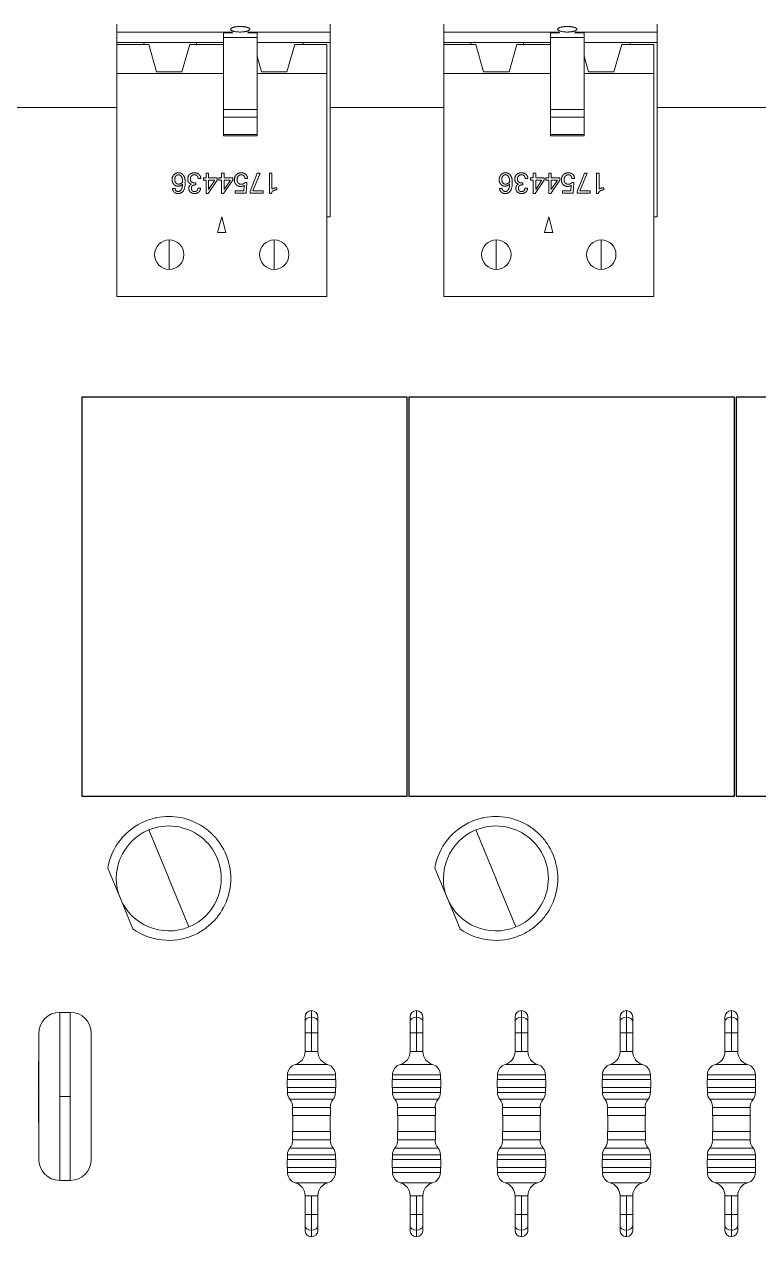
# Model space of a CAD drawing. Header units: millimetres. Extents: x -118 to 1430, y 370 to 641.
# Drawn here: x 911.3 to 946.3, y 499.8 to 557.5 of the extents above; entities that cross this region are included whole.
import ezdxf

# ---------------------------------------------------------------- set-up
doc = ezdxf.new("R2010")
doc.units = ezdxf.units.MM
doc.layers.add('TANGENT EDGES', color=7, linetype='Continuous', lineweight=0)
doc.layers.add('VISIBLE', color=7, linetype='Continuous', lineweight=0)

msp = doc.modelspace()

# ---------------------------------------------------------------- linework, layer by layer
for points in [[(914.049, 539.779), (914.049, 520.779), (929.549, 520.779), (929.549, 539.779)], [(929.627, 539.779), (929.627, 520.779), (945.127, 520.779), (945.127, 539.779)], [(945.205, 539.779), (945.205, 520.779), (960.705, 520.779), (960.705, 539.779)]]:
    msp.add_lwpolyline(points, close=True)
at = {"layer": 'TANGENT EDGES'}
for p, q in [((920.789, 557.138), (921.236, 557.138)), ((921.941, 557.138), (922.389, 557.138)), ((936.367, 557.138), (936.814, 557.138)), ((937.519, 557.138), (937.967, 557.138)), ((920.789, 553.115), (922.389, 553.115)), ((936.367, 553.115), (937.967, 553.115)), ((920.789, 552.294), (922.389, 552.294)), ((936.367, 552.294), (937.967, 552.294)), ((918.209, 547.27), (918.209, 545.87)), ((923.209, 545.87), (923.209, 547.27)), ((933.787, 547.27), (933.787, 545.87)), ((938.787, 545.87), (938.787, 547.27)), ((918.185, 516.876), (917.231, 519.176)), ((933.763, 516.876), (932.809, 519.176)), ((919.147, 514.557), (918.193, 516.858)), ((934.725, 514.557), (933.771, 516.858)), ((912.996, 506.487), (912.996, 510.491)), ((913.496, 510.491), (913.496, 506.487)), ((924.984, 510.575), (924.984, 510.262)), ((929.984, 510.575), (929.984, 510.262)), ((934.984, 510.575), (934.984, 510.262)), ((939.984, 510.575), (939.984, 510.262)), ((944.984, 510.575), (944.984, 510.262)), ((924.984, 509.508), (924.984, 510.262)), ((929.984, 509.508), (929.984, 510.262)), ((934.984, 509.508), (934.984, 510.262)), ((939.984, 509.508), (939.984, 510.262)), ((944.984, 509.508), (944.984, 510.262)), ((924.679, 509.508), (924.984, 509.508)), ((924.984, 508.619), (924.984, 509.508)), ((924.984, 509.508), (925.289, 509.508)), ((929.679, 509.508), (929.984, 509.508)), ((929.984, 508.619), (929.984, 509.508)), ((929.984, 509.508), (930.289, 509.508)), ((934.679, 509.508), (934.984, 509.508)), ((934.984, 508.619), (934.984, 509.508)), ((935.289, 509.508), (934.984, 509.508)), ((939.679, 509.508), (939.984, 509.508)), ((939.984, 508.619), (939.984, 509.508)), ((940.289, 509.508), (939.984, 509.508)), ((944.679, 509.508), (944.984, 509.508)), ((944.984, 508.619), (944.984, 509.508)), ((944.984, 509.508), (945.289, 509.508)), ((924.984, 508.619), (924.679, 508.619)), ((924.984, 508.619), (925.289, 508.619)), ((929.984, 508.619), (929.679, 508.619)), ((929.984, 508.619), (930.289, 508.619)), ((934.984, 508.619), (934.679, 508.619)), ((934.984, 508.619), (935.289, 508.619)), ((939.984, 508.619), (939.679, 508.619)), ((939.984, 508.619), (940.289, 508.619)), ((944.984, 508.619), (944.679, 508.619)), ((944.984, 508.619), (945.289, 508.619)), ((923.841, 507.517), (926.127, 507.517)), ((924.214, 508.007), (925.755, 508.007)), ((928.841, 507.517), (931.127, 507.517)), ((929.214, 508.007), (930.755, 508.007)), ((933.841, 507.517), (936.127, 507.517)), ((934.214, 508.007), (935.755, 508.007)), ((938.841, 507.517), (941.127, 507.517)), ((939.214, 508.007), (940.755, 508.007)), ((943.841, 507.517), (946.127, 507.517)), ((944.214, 508.007), (945.755, 508.007)), ((912.996, 506.487), (913.496, 506.487)), ((912.996, 506.487), (912.996, 502.491)), ((913.496, 502.491), (913.496, 506.487)), ((923.841, 506.671), (926.127, 506.671)), ((926.014, 506.351), (923.954, 506.351)), ((928.841, 506.671), (931.127, 506.671)), ((931.014, 506.351), (928.954, 506.351)), ((933.841, 506.671), (936.127, 506.671)), ((936.014, 506.351), (933.954, 506.351)), ((938.841, 506.671), (941.127, 506.671)), ((941.014, 506.351), (938.954, 506.351)), ((943.841, 506.671), (946.127, 506.671)), ((946.014, 506.351), (943.954, 506.351)), ((923.954, 504.029), (926.014, 504.029)), ((928.954, 504.029), (931.014, 504.029)), ((933.954, 504.029), (936.014, 504.029)), ((938.954, 504.029), (941.014, 504.029)), ((943.954, 504.029), (946.014, 504.029)), ((923.841, 503.71), (926.127, 503.71)), ((928.841, 503.71), (931.127, 503.71)), ((933.841, 503.71), (936.127, 503.71)), ((938.841, 503.71), (941.127, 503.71)), ((943.841, 503.71), (946.127, 503.71)), ((923.841, 502.863), (926.127, 502.863)), ((925.755, 502.373), (924.214, 502.373)), ((928.841, 502.863), (931.127, 502.863)), ((930.755, 502.373), (929.214, 502.373)), ((933.841, 502.863), (936.127, 502.863)), ((935.755, 502.373), (934.214, 502.373)), ((938.841, 502.863), (941.127, 502.863)), ((940.755, 502.373), (939.214, 502.373)), ((943.841, 502.863), (946.127, 502.863)), ((945.755, 502.373), (944.214, 502.373)), ((924.679, 501.761), (924.984, 501.761)), ((925.289, 501.761), (924.984, 501.761)), ((924.984, 500.872), (924.984, 501.761)), ((929.679, 501.761), (929.984, 501.761)), ((930.289, 501.761), (929.984, 501.761)), ((929.984, 500.872), (929.984, 501.761)), ((934.679, 501.761), (934.984, 501.761)), ((935.289, 501.761), (934.984, 501.761)), ((934.984, 500.872), (934.984, 501.761)), ((939.679, 501.761), (939.984, 501.761)), ((940.289, 501.761), (939.984, 501.761)), ((939.984, 500.872), (939.984, 501.761)), ((944.679, 501.761), (944.984, 501.761)), ((945.289, 501.761), (944.984, 501.761)), ((944.984, 500.872), (944.984, 501.761)), ((924.679, 500.872), (924.984, 500.872)), ((925.289, 500.872), (924.984, 500.872)), ((924.984, 500.118), (924.984, 500.872)), ((929.679, 500.872), (929.984, 500.872)), ((930.289, 500.872), (929.984, 500.872)), ((929.984, 500.118), (929.984, 500.872)), ((934.984, 500.872), (934.679, 500.872)), ((934.984, 500.872), (935.289, 500.872)), ((934.984, 500.118), (934.984, 500.872)), ((939.984, 500.872), (939.679, 500.872)), ((939.984, 500.872), (940.289, 500.872)), ((939.984, 500.118), (939.984, 500.872)), ((944.679, 500.872), (944.984, 500.872)), ((945.289, 500.872), (944.984, 500.872)), ((944.984, 500.118), (944.984, 500.872)), ((924.984, 499.805), (924.984, 500.118)), ((929.984, 499.805), (929.984, 500.118)), ((934.984, 499.805), (934.984, 500.118)), ((939.984, 499.805), (939.984, 500.118)), ((944.984, 499.805), (944.984, 500.118))]:
    msp.add_line(p, q, dxfattribs=at)
for centre, radius, start, end in [((918.209, 546.57), 0.7, 90, 270), ((918.209, 546.57), 0.7, 270, 90), ((923.209, 546.57), 0.7, 90, 270), ((923.209, 546.57), 0.7, 270, 90), ((933.787, 546.57), 0.7, 90, 270), ((933.787, 546.57), 0.7, 270, 90), ((938.787, 546.57), 0.7, 90, 270), ((938.787, 546.57), 0.7, 270, 90), ((918.189, 516.867), 0.01, 112.52267, 292.52267), ((918.189, 516.867), 0.01, 292.52267, 112.52267), ((933.767, 516.867), 0.01, 112.52267, 292.52267), ((933.767, 516.867), 0.01, 292.52267, 112.52267)]:
    msp.add_arc(centre, radius, start, end, dxfattribs=at)
for centre, major_axis, start_param, end_param in [((924.984, 510.047), (-0.305, 0), -1.570796, 0), ((924.984, 510.047), (0.305, 0), 0, 1.570796), ((929.984, 510.047), (-0.305, 0), -1.570796, 0), ((929.984, 510.047), (0.305, 0), 0, 1.570796), ((934.984, 510.047), (-0.305, 0), -1.570796, 0), ((934.984, 510.047), (0.305, 0), 0, 1.570796), ((939.984, 510.047), (-0.305, 0), -1.570796, 0), ((939.984, 510.047), (0.305, 0), 0, 1.570796), ((944.984, 510.047), (0.305, 0), 1.570796, 3.141593), ((944.984, 510.047), (0.305, 0), 0, 1.570796), ((924.984, 500.333), (-0.305, 0), 0, 1.570796), ((924.984, 500.333), (0.305, 0), 4.712389, 6.283185), ((929.984, 500.333), (-0.305, 0), 0, 1.570796), ((929.984, 500.333), (0.305, 0), 4.712389, 6.283185), ((934.984, 500.333), (-0.305, 0), 0, 1.570796), ((934.984, 500.333), (0.305, 0), 4.712389, 6.283185), ((939.984, 500.333), (-0.305, 0), 0, 1.570796), ((939.984, 500.333), (0.305, 0), 4.712389, 6.283185), ((944.984, 500.333), (0.305, 0), 3.141593, 4.712389), ((944.984, 500.333), (-0.305, 0), 1.570796, 3.141593)]:
    msp.add_ellipse(centre, major_axis=major_axis, ratio=0.707107, start_param=start_param, end_param=end_param, dxfattribs=at)
at = {"layer": 'VISIBLE'}
for p, q in [((915.709, 557.54), (915.709, 557.17)), ((921.207, 557.17), (915.709, 557.17)), ((915.709, 557.17), (915.709, 556.67)), ((920.789, 557.17), (920.789, 557.138)), ((925.869, 557.17), (921.97, 557.17)), ((922.389, 557.17), (922.389, 557.138)), ((925.869, 557.17), (925.869, 557.54)), ((925.869, 556.67), (925.869, 557.17)), ((931.287, 557.54), (931.287, 557.17)), ((936.785, 557.17), (931.287, 557.17)), ((931.287, 557.17), (931.287, 556.67)), ((936.367, 557.17), (936.367, 557.138)), ((941.447, 557.17), (937.548, 557.17)), ((937.967, 557.17), (937.967, 557.138)), ((941.447, 557.17), (941.447, 557.54)), ((941.447, 556.67), (941.447, 557.17)), ((915.709, 556.67), (915.709, 556.57)), ((916.994, 556.67), (915.709, 556.67)), ((917.234, 556.57), (915.709, 556.57)), ((915.709, 555.196), (915.709, 556.57)), ((916.994, 556.67), (919.504, 556.67)), ((916.994, 556.67), (916.994, 556.57)), ((917.604, 555.27), (917.234, 556.57)), ((918.814, 555.27), (919.184, 556.57)), ((920.789, 556.57), (919.184, 556.57)), ((920.789, 556.67), (919.504, 556.67)), ((919.504, 556.67), (919.504, 556.57)), ((920.789, 556.913), (920.789, 557.138)), ((920.789, 556.913), (920.789, 553.485)), ((920.789, 556.913), (922.389, 556.913)), ((922.389, 556.913), (922.389, 557.138)), ((922.389, 556.913), (922.389, 553.485)), ((922.389, 556.67), (924.584, 556.67)), ((923.814, 555.27), (924.184, 556.57)), ((925.709, 556.57), (924.184, 556.57)), ((924.584, 556.57), (924.584, 556.67)), ((925.869, 556.67), (924.584, 556.67)), ((925.709, 555.196), (925.709, 556.57)), ((925.869, 548.37), (925.869, 556.67)), ((931.287, 556.67), (931.287, 556.57)), ((932.572, 556.67), (931.287, 556.67)), ((932.812, 556.57), (931.287, 556.57)), ((931.287, 555.196), (931.287, 556.57)), ((932.572, 556.67), (935.082, 556.67)), ((932.572, 556.67), (932.572, 556.57)), ((933.182, 555.27), (932.812, 556.57)), ((934.392, 555.27), (934.762, 556.57)), ((936.367, 556.57), (934.762, 556.57)), ((936.367, 556.67), (935.082, 556.67)), ((935.082, 556.67), (935.082, 556.57)), ((936.367, 556.913), (936.367, 557.138)), ((936.367, 556.913), (936.367, 553.485)), ((936.367, 556.913), (937.967, 556.913)), ((937.967, 556.913), (937.967, 557.138)), ((937.967, 556.913), (937.967, 553.485)), ((937.967, 556.67), (940.162, 556.67)), ((939.392, 555.27), (939.762, 556.57)), ((941.287, 556.57), (939.762, 556.57)), ((940.162, 556.57), (940.162, 556.67)), ((941.447, 556.67), (940.162, 556.67)), ((941.287, 555.196), (941.287, 556.57)), ((941.447, 548.37), (941.447, 556.67)), ((922.389, 556.025), (922.604, 555.27)), ((937.967, 556.025), (938.182, 555.27)), ((915.709, 555.196), (920.789, 555.196)), ((915.709, 553.57), (915.709, 555.196)), ((917.604, 555.27), (918.814, 555.27)), ((922.389, 555.196), (925.709, 555.196)), ((922.604, 555.27), (923.814, 555.27)), ((925.709, 553.57), (925.709, 555.196)), ((931.287, 555.196), (936.367, 555.196)), ((931.287, 553.57), (931.287, 555.196)), ((933.182, 555.27), (934.392, 555.27)), ((937.967, 555.196), (941.287, 555.196)), ((938.182, 555.27), (939.392, 555.27)), ((941.287, 553.57), (941.287, 555.196)), ((897.408, 553.57), (915.709, 553.57)), ((915.709, 544.57), (915.709, 553.57)), ((920.789, 553.485), (920.789, 553.115)), ((920.789, 553.485), (922.389, 553.485)), ((920.789, 552.294), (920.789, 553.115)), ((922.389, 553.485), (922.389, 553.115)), ((922.389, 552.294), (922.389, 553.115)), ((925.709, 544.57), (925.709, 553.57)), ((925.869, 553.57), (931.287, 553.57)), ((931.287, 544.57), (931.287, 553.57)), ((936.367, 553.485), (936.367, 553.115)), ((936.367, 553.485), (937.967, 553.485)), ((936.367, 552.294), (936.367, 553.115)), ((937.967, 553.485), (937.967, 553.115)), ((937.967, 552.294), (937.967, 553.115)), ((941.287, 544.57), (941.287, 553.57)), ((941.447, 553.57), (946.864, 553.57)), ((920.789, 552.23), (920.789, 552.294)), ((920.789, 552.23), (922.389, 552.23)), ((922.389, 552.23), (922.389, 552.294)), ((936.367, 552.23), (936.367, 552.294)), ((936.367, 552.23), (937.967, 552.23)), ((937.967, 552.23), (937.967, 552.294)), ((919.834, 550.223), (919.963, 550.223)), ((919.834, 550.115), (919.834, 550.223)), ((919.963, 550.451), (920.086, 550.451)), ((919.963, 550.223), (919.963, 550.451)), ((920.086, 550.451), (920.086, 550.223)), ((920.086, 550.223), (920.494, 550.223)), ((920.494, 550.223), (920.494, 550.115)), ((920.576, 550.223), (920.705, 550.223)), ((920.576, 550.115), (920.576, 550.223)), ((920.705, 550.223), (920.705, 550.451)), ((920.705, 550.451), (920.828, 550.451)), ((920.828, 550.451), (920.828, 550.223)), ((920.828, 550.223), (921.236, 550.223)), ((921.236, 550.223), (921.236, 550.115)), ((922.057, 549.582), (922.404, 550.451)), ((922.542, 550.451), (922.186, 549.609)), ((922.404, 550.451), (922.542, 550.451)), ((922.981, 549.48), (922.981, 550.451)), ((922.981, 550.451), (923.103, 550.451)), ((923.103, 550.451), (923.103, 549.7)), ((935.412, 550.223), (935.541, 550.223)), ((935.412, 550.115), (935.412, 550.223)), ((935.541, 550.451), (935.664, 550.451)), ((935.541, 550.223), (935.541, 550.451)), ((935.664, 550.451), (935.664, 550.223)), ((935.664, 550.223), (936.072, 550.223)), ((936.072, 550.223), (936.072, 550.115)), ((936.154, 550.223), (936.283, 550.223)), ((936.154, 550.115), (936.154, 550.223)), ((936.283, 550.223), (936.283, 550.451)), ((936.283, 550.451), (936.406, 550.451)), ((936.406, 550.451), (936.406, 550.223)), ((936.406, 550.223), (936.813, 550.223)), ((936.813, 550.223), (936.813, 550.115)), ((937.635, 549.582), (937.982, 550.451)), ((938.12, 550.451), (937.764, 549.609)), ((937.982, 550.451), (938.12, 550.451)), ((938.559, 549.48), (938.559, 550.451)), ((938.559, 550.451), (938.681, 550.451)), ((938.681, 550.451), (938.681, 549.7)), ((918.361, 549.717), (918.487, 549.717)), ((919.423, 549.985), (919.469, 549.985)), ((919.469, 549.89), (919.442, 549.89)), ((919.469, 549.985), (919.469, 549.89)), ((919.575, 549.728), (919.701, 549.728)), ((919.714, 550.199), (919.587, 550.199)), ((919.963, 550.115), (919.834, 550.115)), ((919.963, 549.484), (919.963, 550.115)), ((920.494, 550.115), (920.059, 549.484)), ((920.086, 549.677), (920.379, 550.115)), ((920.086, 550.115), (920.086, 549.677)), ((920.379, 550.115), (920.086, 550.115)), ((920.705, 550.115), (920.576, 550.115)), ((920.705, 549.484), (920.705, 550.115)), ((921.236, 550.115), (920.801, 549.484)), ((920.828, 550.115), (920.828, 549.677)), ((920.828, 549.677), (921.121, 550.115)), ((921.121, 550.115), (920.828, 550.115)), ((921.761, 549.609), (921.782, 549.874)), ((921.81, 550), (921.907, 550)), ((921.941, 550.2), (921.814, 550.2)), ((921.907, 550), (921.866, 549.496)), ((923.333, 549.749), (923.333, 549.653)), ((933.939, 549.717), (934.065, 549.717)), ((935.001, 549.985), (935.047, 549.985)), ((935.047, 549.89), (935.02, 549.89)), ((935.047, 549.985), (935.047, 549.89)), ((935.153, 549.728), (935.279, 549.728)), ((935.292, 550.199), (935.165, 550.199)), ((935.541, 550.115), (935.412, 550.115)), ((935.541, 549.484), (935.541, 550.115)), ((936.072, 550.115), (935.637, 549.484)), ((935.664, 549.677), (935.957, 550.115)), ((935.664, 550.115), (935.664, 549.677)), ((935.957, 550.115), (935.664, 550.115)), ((936.283, 550.115), (936.154, 550.115)), ((936.283, 549.484), (936.283, 550.115)), ((936.813, 550.115), (936.379, 549.484)), ((936.406, 550.115), (936.406, 549.677)), ((936.406, 549.677), (936.699, 550.115)), ((936.699, 550.115), (936.406, 550.115)), ((937.339, 549.609), (937.36, 549.874)), ((937.388, 550), (937.485, 550)), ((937.519, 550.2), (937.392, 550.2)), ((937.485, 550), (937.444, 549.496)), ((938.911, 549.749), (938.911, 549.653)), ((920.059, 549.484), (919.963, 549.484)), ((920.801, 549.484), (920.705, 549.484)), ((921.355, 549.496), (921.355, 549.609)), ((921.355, 549.609), (921.761, 549.609)), ((921.866, 549.496), (921.355, 549.496)), ((922.057, 549.496), (922.057, 549.582)), ((922.675, 549.496), (922.057, 549.496)), ((922.186, 549.609), (922.675, 549.609)), ((922.675, 549.609), (922.675, 549.496)), ((923.075, 549.48), (922.981, 549.48)), ((935.637, 549.484), (935.541, 549.484)), ((936.379, 549.484), (936.283, 549.484)), ((936.933, 549.496), (936.933, 549.609)), ((936.933, 549.609), (937.339, 549.609)), ((937.444, 549.496), (936.933, 549.496)), ((937.635, 549.496), (937.635, 549.582)), ((938.253, 549.496), (937.635, 549.496)), ((937.764, 549.609), (938.253, 549.609)), ((938.253, 549.609), (938.253, 549.496)), ((938.653, 549.48), (938.559, 549.48)), ((920.508, 547.62), (920.709, 548.37)), ((920.91, 547.62), (920.709, 548.37)), ((925.709, 548.37), (925.869, 548.37)), ((936.086, 547.62), (936.287, 548.37)), ((936.487, 547.62), (936.287, 548.37)), ((941.287, 548.37), (941.447, 548.37)), ((920.508, 547.62), (920.91, 547.62)), ((936.086, 547.62), (936.487, 547.62)), ((925.709, 544.57), (915.709, 544.57)), ((941.287, 544.57), (931.287, 544.57)), ((915.28, 517.356), (915.88, 515.909)), ((930.858, 517.356), (931.458, 515.909)), ((915.88, 515.909), (916.48, 514.463)), ((931.458, 515.909), (932.058, 514.463)), ((913.496, 510.491), (912.996, 510.491)), ((924.679, 510.27), (924.679, 510.047)), ((924.679, 510.047), (924.679, 509.508)), ((925.289, 510.27), (925.289, 510.047)), ((925.289, 510.047), (925.289, 509.508)), ((929.679, 510.27), (929.679, 510.047)), ((929.679, 510.047), (929.679, 509.508)), ((930.289, 510.27), (930.289, 510.047)), ((930.289, 510.047), (930.289, 509.508)), ((934.679, 510.27), (934.679, 510.047)), ((934.679, 510.047), (934.679, 509.508)), ((935.289, 510.27), (935.289, 510.047)), ((935.289, 510.047), (935.289, 509.508)), ((939.679, 510.27), (939.679, 510.047)), ((939.679, 510.047), (939.679, 509.508)), ((940.289, 510.27), (940.289, 510.047)), ((940.289, 510.047), (940.289, 509.508)), ((944.679, 510.27), (944.679, 510.047)), ((944.679, 510.047), (944.679, 509.508)), ((945.289, 510.27), (945.289, 510.047)), ((945.289, 510.047), (945.289, 509.508)), ((911.996, 509.491), (911.996, 503.491)), ((914.496, 509.491), (914.496, 503.491)), ((924.679, 509.508), (924.679, 508.619)), ((925.289, 509.508), (925.289, 508.619)), ((929.679, 509.508), (929.679, 508.619)), ((930.289, 509.508), (930.289, 508.619)), ((934.679, 509.508), (934.679, 508.619)), ((935.289, 509.508), (935.289, 508.619)), ((939.679, 509.508), (939.679, 508.619)), ((940.289, 509.508), (940.289, 508.619)), ((944.679, 509.508), (944.679, 508.619)), ((945.289, 509.508), (945.289, 508.619)), ((911.996, 508.164), (911.986, 508.164)), ((911.986, 508.164), (911.986, 507.779)), ((911.986, 507.779), (911.986, 507.658)), ((911.996, 507.779), (911.986, 507.779)), ((911.986, 507.658), (911.986, 507.546)), ((911.996, 507.658), (911.986, 507.658)), ((911.996, 507.546), (911.986, 507.546)), ((911.986, 507.546), (911.986, 507.478)), ((923.841, 507.517), (923.841, 507.298)), ((926.127, 507.298), (926.127, 507.517)), ((928.841, 507.517), (928.841, 507.298)), ((931.127, 507.298), (931.127, 507.517)), ((933.841, 507.517), (933.841, 507.298)), ((936.127, 507.298), (936.127, 507.517)), ((938.841, 507.517), (938.841, 507.298)), ((941.127, 507.298), (941.127, 507.517)), ((943.841, 507.517), (943.841, 507.298)), ((946.127, 507.298), (946.127, 507.517)), ((911.996, 507.478), (911.986, 507.478)), ((911.986, 507.478), (911.986, 507.415)), ((911.986, 507.415), (911.996, 507.415)), ((911.986, 507.415), (911.986, 506.847)), ((926.14, 507.298), (923.828, 507.298)), ((923.828, 507.298), (923.828, 506.917)), ((923.828, 506.917), (926.14, 506.917)), ((923.841, 506.917), (923.841, 506.671)), ((926.127, 506.671), (926.127, 506.917)), ((926.14, 506.917), (926.14, 507.298)), ((931.14, 507.298), (928.828, 507.298)), ((928.828, 507.298), (928.828, 506.917)), ((928.828, 506.917), (931.14, 506.917)), ((928.841, 506.917), (928.841, 506.671)), ((931.127, 506.671), (931.127, 506.917)), ((931.14, 506.917), (931.14, 507.298)), ((936.14, 507.298), (933.828, 507.298)), ((933.828, 507.298), (933.828, 506.917)), ((933.828, 506.917), (936.14, 506.917)), ((933.841, 506.917), (933.841, 506.671)), ((936.127, 506.671), (936.127, 506.917)), ((936.14, 506.917), (936.14, 507.298)), ((941.14, 507.298), (938.828, 507.298)), ((938.828, 507.298), (938.828, 506.917)), ((938.828, 506.917), (941.14, 506.917)), ((938.841, 506.917), (938.841, 506.671)), ((941.127, 506.671), (941.127, 506.917)), ((941.14, 506.917), (941.14, 507.298)), ((946.14, 507.298), (943.828, 507.298)), ((943.828, 507.298), (943.828, 506.917)), ((943.828, 506.917), (946.14, 506.917)), ((943.841, 506.917), (943.841, 506.671)), ((946.127, 506.671), (946.127, 506.917)), ((946.14, 506.917), (946.14, 507.298)), ((911.996, 506.847), (911.986, 506.847)), ((911.996, 506.803), (911.986, 506.803)), ((911.986, 506.803), (911.986, 506.706)), ((911.986, 506.706), (911.986, 506.685)), ((911.996, 506.706), (911.986, 506.706)), ((911.986, 506.685), (911.986, 506.456)), ((911.996, 506.685), (911.986, 506.685)), ((911.986, 506.456), (911.986, 506.179)), ((911.996, 506.456), (911.986, 506.456)), ((911.996, 506.179), (911.986, 506.179)), ((911.986, 506.179), (911.986, 506.149)), ((911.996, 506.149), (911.986, 506.149)), ((911.996, 506.144), (911.986, 506.144)), ((911.986, 506.144), (911.986, 506.037)), ((911.996, 506.037), (911.986, 506.037)), ((911.986, 506.037), (911.986, 505.977)), ((911.996, 505.977), (911.986, 505.977)), ((911.986, 505.977), (911.986, 505.805)), ((911.986, 505.805), (911.986, 505.607)), ((911.996, 505.805), (911.986, 505.805)), ((925.886, 505.952), (924.082, 505.952)), ((924.082, 505.952), (924.082, 505.571)), ((925.886, 505.571), (925.886, 505.952)), ((930.886, 505.952), (929.082, 505.952)), ((929.082, 505.952), (929.082, 505.571)), ((930.886, 505.571), (930.886, 505.952)), ((935.886, 505.952), (934.082, 505.952)), ((934.082, 505.952), (934.082, 505.571)), ((935.886, 505.571), (935.886, 505.952)), ((940.886, 505.952), (939.082, 505.952)), ((939.082, 505.952), (939.082, 505.571)), ((940.886, 505.571), (940.886, 505.952)), ((945.886, 505.952), (944.082, 505.952)), ((944.082, 505.952), (944.082, 505.571)), ((945.886, 505.571), (945.886, 505.952)), ((911.996, 505.607), (911.986, 505.607)), ((911.986, 505.607), (911.986, 505.416)), ((911.986, 505.416), (911.986, 505.247)), ((911.986, 505.416), (911.996, 505.416)), ((911.996, 505.247), (911.986, 505.247)), ((924.082, 505.571), (925.886, 505.571)), ((924.095, 505.571), (924.095, 504.809)), ((925.873, 504.809), (925.873, 505.571)), ((929.082, 505.571), (930.886, 505.571)), ((929.095, 505.571), (929.095, 504.809)), ((930.873, 504.809), (930.873, 505.571)), ((934.082, 505.571), (935.886, 505.571)), ((934.095, 505.571), (934.095, 504.809)), ((935.873, 504.809), (935.873, 505.571)), ((939.082, 505.571), (940.886, 505.571)), ((939.095, 505.571), (939.095, 504.809)), ((940.873, 504.809), (940.873, 505.571)), ((944.082, 505.571), (945.886, 505.571)), ((944.095, 505.571), (944.095, 504.809)), ((945.873, 504.809), (945.873, 505.571)), ((925.886, 504.809), (924.082, 504.809)), ((924.082, 504.809), (924.082, 504.428)), ((925.886, 504.428), (925.886, 504.809)), ((930.886, 504.809), (929.082, 504.809)), ((929.082, 504.809), (929.082, 504.428)), ((930.886, 504.428), (930.886, 504.809)), ((935.886, 504.809), (934.082, 504.809)), ((934.082, 504.809), (934.082, 504.428)), ((935.886, 504.428), (935.886, 504.809)), ((940.886, 504.809), (939.082, 504.809)), ((939.082, 504.809), (939.082, 504.428)), ((940.886, 504.428), (940.886, 504.809)), ((945.886, 504.809), (944.082, 504.809)), ((944.082, 504.809), (944.082, 504.428)), ((945.886, 504.428), (945.886, 504.809)), ((924.082, 504.428), (925.886, 504.428)), ((929.082, 504.428), (930.886, 504.428)), ((934.082, 504.428), (935.886, 504.428)), ((939.082, 504.428), (940.886, 504.428)), ((944.082, 504.428), (945.886, 504.428)), ((926.14, 503.488), (923.828, 503.488)), ((923.828, 503.488), (923.828, 503.107)), ((923.841, 503.71), (923.841, 503.488)), ((926.127, 503.488), (926.127, 503.71)), ((926.14, 503.107), (926.14, 503.488)), ((931.14, 503.488), (928.828, 503.488)), ((928.828, 503.488), (928.828, 503.107)), ((928.841, 503.71), (928.841, 503.488)), ((931.127, 503.488), (931.127, 503.71)), ((931.14, 503.107), (931.14, 503.488)), ((936.14, 503.488), (933.828, 503.488)), ((933.828, 503.488), (933.828, 503.107)), ((933.841, 503.71), (933.841, 503.488)), ((936.127, 503.488), (936.127, 503.71)), ((936.14, 503.107), (936.14, 503.488)), ((941.14, 503.488), (938.828, 503.488)), ((938.828, 503.488), (938.828, 503.107)), ((938.841, 503.71), (938.841, 503.488)), ((941.127, 503.488), (941.127, 503.71)), ((941.14, 503.107), (941.14, 503.488)), ((946.14, 503.488), (943.828, 503.488)), ((943.828, 503.488), (943.828, 503.107)), ((943.841, 503.71), (943.841, 503.488)), ((946.127, 503.488), (946.127, 503.71)), ((946.14, 503.107), (946.14, 503.488)), ((923.828, 503.107), (926.14, 503.107)), ((923.841, 503.107), (923.841, 502.863)), ((926.127, 502.863), (926.127, 503.107)), ((928.828, 503.107), (931.14, 503.107)), ((928.841, 503.107), (928.841, 502.863)), ((931.127, 502.863), (931.127, 503.107)), ((933.828, 503.107), (936.14, 503.107)), ((933.841, 503.107), (933.841, 502.863)), ((936.127, 502.863), (936.127, 503.107)), ((938.828, 503.107), (941.14, 503.107)), ((938.841, 503.107), (938.841, 502.863)), ((941.127, 502.863), (941.127, 503.107)), ((943.828, 503.107), (946.14, 503.107)), ((943.841, 503.107), (943.841, 502.863)), ((946.127, 502.863), (946.127, 503.107)), ((913.496, 502.491), (912.996, 502.491)), ((924.679, 501.761), (924.679, 500.872)), ((925.289, 501.761), (925.289, 500.872)), ((929.679, 501.761), (929.679, 500.872)), ((930.289, 501.761), (930.289, 500.872)), ((934.679, 501.761), (934.679, 500.872)), ((935.289, 501.761), (935.289, 500.872)), ((939.679, 501.761), (939.679, 500.872)), ((940.289, 501.761), (940.289, 500.872)), ((944.679, 501.761), (944.679, 500.872)), ((945.289, 501.761), (945.289, 500.872)), ((924.679, 500.872), (924.679, 500.333)), ((925.289, 500.872), (925.289, 500.333)), ((929.679, 500.872), (929.679, 500.333)), ((930.289, 500.872), (930.289, 500.333)), ((934.679, 500.872), (934.679, 500.333)), ((935.289, 500.872), (935.289, 500.333)), ((939.679, 500.872), (939.679, 500.333)), ((940.289, 500.872), (940.289, 500.333)), ((944.679, 500.872), (944.679, 500.333)), ((945.289, 500.872), (945.289, 500.333)), ((924.679, 500.11), (924.679, 500.333)), ((925.289, 500.11), (925.289, 500.333)), ((929.679, 500.11), (929.679, 500.333)), ((930.289, 500.11), (930.289, 500.333)), ((934.679, 500.11), (934.679, 500.333)), ((935.289, 500.11), (935.289, 500.333)), ((939.679, 500.11), (939.679, 500.333)), ((940.289, 500.11), (940.289, 500.333)), ((944.679, 500.11), (944.679, 500.333)), ((945.289, 500.11), (945.289, 500.333))]:
    msp.add_line(p, q, dxfattribs=at)
for centre, radius, start, end in [((918.189, 516.867), 2.95, 101.27267, 112.52267), ((918.189, 516.867), 2.95, 90.02267, 101.27267), ((918.189, 516.867), 2.95, 78.77267, 90.02267), ((918.189, 516.867), 2.95, 56.27267, 78.77267), ((933.767, 516.867), 2.95, 101.27267, 112.52267), ((933.767, 516.867), 2.95, 90.02267, 101.27267), ((933.767, 516.867), 2.95, 78.77267, 90.02267), ((933.767, 516.867), 2.95, 56.27267, 78.77267), ((918.189, 516.867), 2.95, 112.52267, 170.45889), ((918.189, 516.867), 2.5, 112.52267, 292.52267), ((918.189, 516.867), 2.5, 292.52267, 112.52267), ((918.189, 516.867), 2.95, 45.02267, 56.27267), ((933.767, 516.867), 2.95, 112.52267, 170.45889), ((933.767, 516.867), 2.5, 112.52267, 292.52267), ((933.767, 516.867), 2.5, 292.52267, 112.52267), ((933.767, 516.867), 2.95, 45.02267, 56.27267), ((918.189, 516.867), 2.95, 33.77267, 45.02267), ((918.189, 516.867), 2.95, 11.27267, 33.77267), ((933.767, 516.867), 2.95, 33.77267, 45.02267), ((933.767, 516.867), 2.95, 11.27267, 33.77267), ((918.189, 516.867), 2.95, 0.02267, 11.27267), ((933.767, 516.867), 2.95, 0.02267, 11.27267), ((918.189, 516.867), 2.95, 348.77267, 0.02267), ((933.767, 516.867), 2.95, 348.77267, 0.02267), ((918.189, 516.867), 2.95, 326.27267, 348.77267), ((933.767, 516.867), 2.95, 326.27267, 348.77267), ((918.189, 516.867), 2.95, 315.02267, 326.27267), ((933.767, 516.867), 2.95, 315.02267, 326.27267), ((918.189, 516.867), 2.95, 234.58646, 292.52267), ((918.189, 516.867), 2.95, 303.77267, 315.02267), ((933.767, 516.867), 2.95, 234.58646, 292.52267), ((933.767, 516.867), 2.95, 303.77267, 315.02267), ((918.189, 516.867), 2.95, 292.52267, 303.77267), ((933.767, 516.867), 2.95, 292.52267, 303.77267), ((912.996, 509.491), 1, 90, 180), ((913.496, 509.491), 1, 0, 90), ((924.984, 510.27), 0.305, 90, 180), ((924.984, 510.27), 0.305, 0, 90), ((929.984, 510.27), 0.305, 90, 180), ((929.984, 510.27), 0.305, 0, 90), ((934.984, 510.27), 0.305, 90, 180), ((934.984, 510.27), 0.305, 0, 90), ((939.984, 510.27), 0.305, 90, 180), ((939.984, 510.27), 0.305, 0, 90), ((944.984, 510.27), 0.305, 90, 180), ((944.984, 510.27), 0.305, 0, 90), ((924.044, 508.619), 0.635, 285.46601, 0), ((925.924, 508.619), 0.635, 180, 254.53399), ((929.044, 508.619), 0.635, 285.46601, 0), ((930.924, 508.619), 0.635, 180, 254.53399), ((934.044, 508.619), 0.635, 285.46601, 0), ((935.924, 508.619), 0.635, 180, 254.53399), ((939.044, 508.619), 0.635, 285.46601, 0), ((940.924, 508.619), 0.635, 180, 254.53399), ((944.044, 508.619), 0.635, 285.46601, 0), ((945.924, 508.619), 0.635, 180, 254.53399), ((924.349, 507.517), 0.508, 105.46601, 180), ((925.619, 507.517), 0.508, 0, 74.53399), ((929.349, 507.517), 0.508, 105.46601, 180), ((930.619, 507.517), 0.508, 0, 74.53399), ((934.349, 507.517), 0.508, 105.46601, 180), ((935.619, 507.517), 0.508, 0, 74.53399), ((939.349, 507.517), 0.508, 105.46601, 180), ((940.619, 507.517), 0.508, 0, 74.53399), ((944.349, 507.517), 0.508, 105.46601, 180), ((945.619, 507.517), 0.508, 0, 74.53399), ((924.349, 506.671), 0.508, 180, 218.94244), ((923.46, 505.952), 0.635, 0, 38.94244), ((926.508, 505.952), 0.635, 141.05756, 180), ((925.619, 506.671), 0.508, 321.05756, 0), ((929.349, 506.671), 0.508, 180, 218.94244), ((928.46, 505.952), 0.635, 0, 38.94244), ((931.508, 505.952), 0.635, 141.05756, 180), ((930.619, 506.671), 0.508, 321.05756, 0), ((934.349, 506.671), 0.508, 180, 218.94244), ((933.46, 505.952), 0.635, 0, 38.94244), ((936.508, 505.952), 0.635, 141.05756, 180), ((935.619, 506.671), 0.508, 321.05756, 0), ((939.349, 506.671), 0.508, 180, 218.94244), ((938.46, 505.952), 0.635, 0, 38.94244), ((941.508, 505.952), 0.635, 141.05756, 180), ((940.619, 506.671), 0.508, 321.05756, 0), ((944.349, 506.671), 0.508, 180, 218.94244), ((943.46, 505.952), 0.635, 0, 38.94244), ((946.508, 505.952), 0.635, 141.05756, 180), ((945.619, 506.671), 0.508, 321.05756, 0), ((924.349, 503.71), 0.508, 141.05756, 180), ((923.46, 504.428), 0.635, 321.05756, 0), ((926.508, 504.428), 0.635, 180, 218.94244), ((925.619, 503.71), 0.508, 0, 38.94244), ((929.349, 503.71), 0.508, 141.05756, 180), ((928.46, 504.428), 0.635, 321.05756, 0), ((931.508, 504.428), 0.635, 180, 218.94244), ((930.619, 503.71), 0.508, 0, 38.94244), ((934.349, 503.71), 0.508, 141.05756, 180), ((933.46, 504.428), 0.635, 321.05756, 0), ((936.508, 504.428), 0.635, 180, 218.94244), ((935.619, 503.71), 0.508, 0, 38.94244), ((939.349, 503.71), 0.508, 141.05756, 180), ((938.46, 504.428), 0.635, 321.05756, 0), ((941.508, 504.428), 0.635, 180, 218.94244), ((940.619, 503.71), 0.508, 0, 38.94244), ((944.349, 503.71), 0.508, 141.05756, 180), ((943.46, 504.428), 0.635, 321.05756, 0), ((946.508, 504.428), 0.635, 180, 218.94244), ((945.619, 503.71), 0.508, 0, 38.94244), ((912.996, 503.491), 1, 180, 270), ((913.496, 503.491), 1, 270, 0), ((924.349, 502.863), 0.508, 180, 254.53399), ((924.044, 501.761), 0.635, 0, 74.53399), ((925.924, 501.761), 0.635, 105.46601, 180), ((925.619, 502.863), 0.508, 285.46601, 0), ((929.349, 502.863), 0.508, 180, 254.53399), ((929.044, 501.761), 0.635, 0, 74.53399), ((930.924, 501.761), 0.635, 105.46601, 180), ((930.619, 502.863), 0.508, 285.46601, 0), ((934.349, 502.863), 0.508, 180, 254.53399), ((934.044, 501.761), 0.635, 0, 74.53399), ((935.924, 501.761), 0.635, 105.46601, 180), ((935.619, 502.863), 0.508, 285.46601, 0), ((939.349, 502.863), 0.508, 180, 254.53399), ((939.044, 501.761), 0.635, 0, 74.53399), ((940.924, 501.761), 0.635, 105.46601, 180), ((940.619, 502.863), 0.508, 285.46601, 0), ((944.349, 502.863), 0.508, 180, 254.53399), ((944.044, 501.761), 0.635, 0, 74.53399), ((945.924, 501.761), 0.635, 105.46601, 180), ((945.619, 502.863), 0.508, 285.46601, 0), ((924.984, 500.11), 0.305, 180, 270), ((924.984, 500.11), 0.305, 270, 0), ((929.984, 500.11), 0.305, 180, 270), ((929.984, 500.11), 0.305, 270, 0), ((934.984, 500.11), 0.305, 180, 270), ((934.984, 500.11), 0.305, 270, 0), ((939.984, 500.11), 0.305, 180, 270), ((939.984, 500.11), 0.305, 270, 0), ((944.984, 500.11), 0.305, 180, 270), ((944.984, 500.11), 0.305, 270, 0)]:
    msp.add_arc(centre, radius, start, end, dxfattribs=at)
for points, knots in [([(921.134, 557.284), (921.132, 557.289), (921.131, 557.293), (921.131, 557.297), (921.13, 557.302), (921.13, 557.307), (921.132, 557.312), (921.133, 557.317), (921.136, 557.322), (921.139, 557.328), (921.143, 557.333), (921.148, 557.338), (921.153, 557.343)], [0.6597773, 0.6597773, 0.6597773, 0.6597773, 0.7028642, 0.7028642, 0.7028642, 0.7568669, 0.7568669, 0.7568669, 0.8111794, 0.8111794, 0.8111794, 0.8654371, 0.8654371, 0.8654371, 0.8654371]), ([(921.589, 557.17), (921.571, 557.17), (921.553, 557.171), (921.535, 557.171), (921.517, 557.172), (921.499, 557.173), (921.481, 557.174), (921.446, 557.176), (921.413, 557.18), (921.38, 557.185), (921.348, 557.189), (921.318, 557.195), (921.291, 557.202), (921.277, 557.205), (921.264, 557.209), (921.252, 557.212), (921.24, 557.216), (921.228, 557.22), (921.218, 557.224), (921.207, 557.229), (921.197, 557.233), (921.189, 557.237), (921.18, 557.242), (921.172, 557.247), (921.165, 557.251), (921.158, 557.256), (921.152, 557.261), (921.147, 557.266), (921.143, 557.271), (921.139, 557.276), (921.136, 557.281), (921.135, 557.282), (921.135, 557.283), (921.134, 557.284)], [0, 0, 0, 0, 0.054, 0.054, 0.054, 0.1081119, 0.1081119, 0.1081119, 0.2160335, 0.2160335, 0.2160335, 0.3239429, 0.3239429, 0.3239429, 0.3778641, 0.3778641, 0.3778641, 0.4319972, 0.4319972, 0.4319972, 0.4862463, 0.4862463, 0.4862463, 0.5402406, 0.5402406, 0.5402406, 0.5943776, 0.5943776, 0.5943776, 0.6487161, 0.6487161, 0.6487161, 0.6597773, 0.6597773, 0.6597773, 0.6597773]), ([(921.153, 557.343), (921.157, 557.346), (921.16, 557.348), (921.165, 557.351), (921.169, 557.354), (921.173, 557.357), (921.178, 557.36), (921.183, 557.363), (921.188, 557.366), (921.194, 557.368), (921.199, 557.371), (921.205, 557.374), (921.212, 557.376), (921.218, 557.379), (921.224, 557.381), (921.231, 557.384), (921.238, 557.386), (921.245, 557.389), (921.253, 557.391), (921.267, 557.395), (921.283, 557.4), (921.3, 557.404)], [0.8611269, 0.8611269, 0.8611269, 0.8611269, 0.8938324, 0.8938324, 0.8938324, 0.9265792, 0.9265792, 0.9265792, 0.959467, 0.959467, 0.959467, 0.9924119, 0.9924119, 0.9924119, 1.0253249, 1.0253249, 1.0253249, 1.0581198, 1.0581198, 1.0581198, 1.1235306, 1.1235306, 1.1235306, 1.1235306]), ([(921.3, 557.404), (921.31, 557.406), (921.321, 557.408), (921.332, 557.41), (921.342, 557.412), (921.353, 557.414), (921.365, 557.416), (921.376, 557.418), (921.388, 557.42), (921.4, 557.421), (921.411, 557.423), (921.423, 557.424), (921.436, 557.425), (921.448, 557.427), (921.46, 557.428), (921.473, 557.429), (921.485, 557.43), (921.498, 557.43), (921.511, 557.431), (921.524, 557.432), (921.537, 557.432), (921.55, 557.432), (921.563, 557.433), (921.576, 557.433), (921.589, 557.433)], [1.1221288, 1.1221288, 1.1221288, 1.1221288, 1.1611473, 1.1611473, 1.1611473, 1.2000646, 1.2000646, 1.2000646, 1.2390162, 1.2390162, 1.2390162, 1.2780027, 1.2780027, 1.2780027, 1.316905, 1.316905, 1.316905, 1.3558904, 1.3558904, 1.3558904, 1.394915, 1.394915, 1.394915, 1.4338398, 1.4338398, 1.4338398, 1.4338398]), ([(921.589, 557.433), (921.6, 557.433), (921.612, 557.433), (921.624, 557.432), (921.636, 557.432), (921.648, 557.432), (921.66, 557.431), (921.672, 557.431), (921.684, 557.43), (921.695, 557.429), (921.707, 557.428), (921.718, 557.428), (921.73, 557.426), (921.741, 557.425), (921.752, 557.424), (921.763, 557.423), (921.774, 557.422), (921.785, 557.42), (921.796, 557.419), (921.807, 557.417), (921.817, 557.415), (921.827, 557.414), (921.837, 557.412), (921.847, 557.41), (921.857, 557.408), (921.867, 557.406), (921.876, 557.404), (921.885, 557.402), (921.894, 557.399), (921.903, 557.397), (921.912, 557.395), (921.92, 557.392), (921.928, 557.39), (921.936, 557.387), (921.944, 557.385), (921.951, 557.382), (921.958, 557.379), (921.965, 557.376), (921.972, 557.373), (921.978, 557.371), (921.985, 557.368), (921.991, 557.365), (921.996, 557.362), (922.002, 557.358), (922.007, 557.355), (922.011, 557.352), (922.016, 557.349), (922.02, 557.346), (922.024, 557.343)], [1.4329539, 1.4329539, 1.4329539, 1.4329539, 1.4688088, 1.4688088, 1.4688088, 1.5047575, 1.5047575, 1.5047575, 1.5406875, 1.5406875, 1.5406875, 1.5764951, 1.5764951, 1.5764951, 1.6123262, 1.6123262, 1.6123262, 1.6481983, 1.6481983, 1.6481983, 1.6840015, 1.6840015, 1.6840015, 1.7198212, 1.7198212, 1.7198212, 1.7556962, 1.7556962, 1.7556962, 1.7915158, 1.7915158, 1.7915158, 1.827353, 1.827353, 1.827353, 1.8633412, 1.8633412, 1.8633412, 1.899371, 1.899371, 1.899371, 1.9353274, 1.9353274, 1.9353274, 1.9711343, 1.9711343, 1.9711343, 2.0070686, 2.0070686, 2.0070686, 2.0070686]), ([(922.043, 557.284), (922.042, 557.283), (922.042, 557.282), (922.041, 557.281), (922.038, 557.276), (922.035, 557.271), (922.03, 557.266), (922.025, 557.261), (922.019, 557.256), (922.012, 557.251), (922.005, 557.247), (921.997, 557.242), (921.989, 557.237), (921.98, 557.233), (921.97, 557.229), (921.959, 557.224), (921.949, 557.22), (921.937, 557.216), (921.925, 557.212), (921.913, 557.209), (921.9, 557.205), (921.886, 557.202), (921.872, 557.198), (921.858, 557.195), (921.843, 557.192), (921.836, 557.191), (921.828, 557.19), (921.82, 557.188), (921.812, 557.187), (921.805, 557.186), (921.797, 557.185), (921.78, 557.182), (921.764, 557.18), (921.747, 557.178), (921.739, 557.177), (921.73, 557.177), (921.722, 557.176), (921.713, 557.175), (921.704, 557.174), (921.696, 557.174), (921.678, 557.173), (921.66, 557.172), (921.642, 557.171), (921.624, 557.171), (921.606, 557.17), (921.589, 557.17)], [2.2105486, 2.2105486, 2.2105486, 2.2105486, 2.2216247, 2.2216247, 2.2216247, 2.2759317, 2.2759317, 2.2759317, 2.3299268, 2.3299268, 2.3299268, 2.3840773, 2.3840773, 2.3840773, 2.4384124, 2.4384124, 2.4384124, 2.4925399, 2.4925399, 2.4925399, 2.5464815, 2.5464815, 2.5464815, 2.6005234, 2.6005234, 2.6005234, 2.6274693, 2.6274693, 2.6274693, 2.6544262, 2.6544262, 2.6544262, 2.70843, 2.70843, 2.70843, 2.7353823, 2.7353823, 2.7353823, 2.7623324, 2.7623324, 2.7623324, 2.816373, 2.816373, 2.816373, 2.8702953, 2.8702953, 2.8702953, 2.8702953]), ([(922.024, 557.343), (922.029, 557.338), (922.034, 557.333), (922.038, 557.328), (922.041, 557.322), (922.044, 557.317), (922.045, 557.312), (922.048, 557.303), (922.047, 557.294), (922.043, 557.284)], [2.0048581, 2.0048581, 2.0048581, 2.0048581, 2.0591781, 2.0591781, 2.0591781, 2.1134097, 2.1134097, 2.1134097, 2.2105486, 2.2105486, 2.2105486, 2.2105486]), ([(936.712, 557.284), (936.71, 557.289), (936.709, 557.293), (936.709, 557.297), (936.708, 557.302), (936.708, 557.307), (936.71, 557.312), (936.711, 557.317), (936.714, 557.322), (936.717, 557.328), (936.721, 557.333), (936.726, 557.338), (936.731, 557.343)], [0.6597773, 0.6597773, 0.6597773, 0.6597773, 0.7028642, 0.7028642, 0.7028642, 0.7568669, 0.7568669, 0.7568669, 0.8111794, 0.8111794, 0.8111794, 0.8654371, 0.8654371, 0.8654371, 0.8654371]), ([(937.167, 557.17), (937.149, 557.17), (937.131, 557.171), (937.113, 557.171), (937.095, 557.172), (937.077, 557.173), (937.059, 557.174), (937.024, 557.176), (936.991, 557.18), (936.958, 557.185), (936.926, 557.189), (936.896, 557.195), (936.869, 557.202), (936.855, 557.205), (936.842, 557.209), (936.83, 557.212), (936.818, 557.216), (936.806, 557.22), (936.796, 557.224), (936.785, 557.229), (936.775, 557.233), (936.767, 557.237), (936.758, 557.242), (936.75, 557.247), (936.743, 557.251), (936.736, 557.256), (936.73, 557.261), (936.725, 557.266), (936.72, 557.271), (936.717, 557.276), (936.714, 557.281), (936.713, 557.282), (936.713, 557.283), (936.712, 557.284)], [0, 0, 0, 0, 0.054, 0.054, 0.054, 0.1081119, 0.1081119, 0.1081119, 0.2160335, 0.2160335, 0.2160335, 0.3239429, 0.3239429, 0.3239429, 0.3778641, 0.3778641, 0.3778641, 0.4319972, 0.4319972, 0.4319972, 0.4862463, 0.4862463, 0.4862463, 0.5402406, 0.5402406, 0.5402406, 0.5943776, 0.5943776, 0.5943776, 0.6487161, 0.6487161, 0.6487161, 0.6597773, 0.6597773, 0.6597773, 0.6597773]), ([(936.731, 557.343), (936.735, 557.346), (936.738, 557.348), (936.743, 557.351), (936.747, 557.354), (936.751, 557.357), (936.756, 557.36), (936.761, 557.363), (936.766, 557.366), (936.772, 557.368), (936.777, 557.371), (936.783, 557.374), (936.789, 557.376), (936.796, 557.379), (936.802, 557.381), (936.809, 557.384), (936.816, 557.386), (936.823, 557.389), (936.831, 557.391), (936.845, 557.395), (936.861, 557.4), (936.878, 557.404)], [0.8611269, 0.8611269, 0.8611269, 0.8611269, 0.8938324, 0.8938324, 0.8938324, 0.9265792, 0.9265792, 0.9265792, 0.959467, 0.959467, 0.959467, 0.9924119, 0.9924119, 0.9924119, 1.0253249, 1.0253249, 1.0253249, 1.0581198, 1.0581198, 1.0581198, 1.1235306, 1.1235306, 1.1235306, 1.1235306]), ([(936.878, 557.404), (936.888, 557.406), (936.899, 557.408), (936.91, 557.41), (936.92, 557.412), (936.931, 557.414), (936.943, 557.416), (936.954, 557.418), (936.966, 557.42), (936.978, 557.421), (936.989, 557.423), (937.001, 557.424), (937.014, 557.425), (937.026, 557.427), (937.038, 557.428), (937.051, 557.429), (937.063, 557.43), (937.076, 557.43), (937.089, 557.431), (937.102, 557.432), (937.115, 557.432), (937.128, 557.432), (937.141, 557.433), (937.154, 557.433), (937.167, 557.433)], [1.1221288, 1.1221288, 1.1221288, 1.1221288, 1.1611473, 1.1611473, 1.1611473, 1.2000646, 1.2000646, 1.2000646, 1.2390162, 1.2390162, 1.2390162, 1.2780027, 1.2780027, 1.2780027, 1.316905, 1.316905, 1.316905, 1.3558904, 1.3558904, 1.3558904, 1.394915, 1.394915, 1.394915, 1.4338398, 1.4338398, 1.4338398, 1.4338398]), ([(937.167, 557.433), (937.178, 557.433), (937.19, 557.433), (937.202, 557.432), (937.214, 557.432), (937.226, 557.432), (937.238, 557.431), (937.25, 557.431), (937.262, 557.43), (937.273, 557.429), (937.285, 557.428), (937.296, 557.428), (937.308, 557.426), (937.319, 557.425), (937.33, 557.424), (937.341, 557.423), (937.352, 557.422), (937.363, 557.42), (937.374, 557.419), (937.385, 557.417), (937.395, 557.415), (937.405, 557.414), (937.415, 557.412), (937.425, 557.41), (937.435, 557.408), (937.445, 557.406), (937.454, 557.404), (937.463, 557.402), (937.472, 557.399), (937.481, 557.397), (937.49, 557.395), (937.498, 557.392), (937.506, 557.39), (937.514, 557.387), (937.522, 557.385), (937.529, 557.382), (937.536, 557.379), (937.543, 557.376), (937.55, 557.373), (937.556, 557.371), (937.563, 557.368), (937.569, 557.365), (937.574, 557.362), (937.58, 557.358), (937.585, 557.355), (937.589, 557.352), (937.594, 557.349), (937.598, 557.346), (937.602, 557.343)], [1.4329539, 1.4329539, 1.4329539, 1.4329539, 1.4688088, 1.4688088, 1.4688088, 1.5047575, 1.5047575, 1.5047575, 1.5406875, 1.5406875, 1.5406875, 1.5764951, 1.5764951, 1.5764951, 1.6123262, 1.6123262, 1.6123262, 1.6481983, 1.6481983, 1.6481983, 1.6840015, 1.6840015, 1.6840015, 1.7198212, 1.7198212, 1.7198212, 1.7556962, 1.7556962, 1.7556962, 1.7915158, 1.7915158, 1.7915158, 1.827353, 1.827353, 1.827353, 1.8633412, 1.8633412, 1.8633412, 1.899371, 1.899371, 1.899371, 1.9353274, 1.9353274, 1.9353274, 1.9711343, 1.9711343, 1.9711343, 2.0070686, 2.0070686, 2.0070686, 2.0070686]), ([(937.621, 557.284), (937.62, 557.283), (937.62, 557.282), (937.619, 557.281), (937.616, 557.276), (937.613, 557.271), (937.608, 557.266), (937.603, 557.261), (937.597, 557.256), (937.59, 557.251), (937.583, 557.247), (937.575, 557.242), (937.566, 557.237), (937.558, 557.233), (937.548, 557.229), (937.537, 557.224), (937.527, 557.22), (937.515, 557.216), (937.503, 557.212), (937.491, 557.209), (937.478, 557.205), (937.464, 557.202), (937.45, 557.198), (937.436, 557.195), (937.421, 557.192), (937.413, 557.191), (937.406, 557.19), (937.398, 557.188), (937.39, 557.187), (937.382, 557.186), (937.374, 557.185), (937.358, 557.182), (937.342, 557.18), (937.325, 557.178), (937.317, 557.177), (937.308, 557.177), (937.299, 557.176), (937.291, 557.175), (937.282, 557.174), (937.273, 557.174), (937.256, 557.173), (937.238, 557.172), (937.22, 557.171), (937.202, 557.171), (937.184, 557.17), (937.167, 557.17)], [2.2105486, 2.2105486, 2.2105486, 2.2105486, 2.2216247, 2.2216247, 2.2216247, 2.2759317, 2.2759317, 2.2759317, 2.3299268, 2.3299268, 2.3299268, 2.3840773, 2.3840773, 2.3840773, 2.4384124, 2.4384124, 2.4384124, 2.4925399, 2.4925399, 2.4925399, 2.5464815, 2.5464815, 2.5464815, 2.6005234, 2.6005234, 2.6005234, 2.6274693, 2.6274693, 2.6274693, 2.6544262, 2.6544262, 2.6544262, 2.70843, 2.70843, 2.70843, 2.7353823, 2.7353823, 2.7353823, 2.7623324, 2.7623324, 2.7623324, 2.816373, 2.816373, 2.816373, 2.8702953, 2.8702953, 2.8702953, 2.8702953]), ([(937.602, 557.343), (937.607, 557.338), (937.612, 557.333), (937.616, 557.328), (937.619, 557.322), (937.622, 557.317), (937.623, 557.312), (937.626, 557.303), (937.625, 557.294), (937.621, 557.284)], [2.0048581, 2.0048581, 2.0048581, 2.0048581, 2.0591781, 2.0591781, 2.0591781, 2.1134097, 2.1134097, 2.1134097, 2.2105486, 2.2105486, 2.2105486, 2.2105486])]:
    msp.add_open_spline(points, degree=3, knots=knots, dxfattribs=at)
for points in [[(918.345, 550.14), (918.345, 550.276), (918.427, 550.371)], [(918.427, 550.371), (918.508, 550.467), (918.644, 550.467)], [(918.519, 550.307), (918.472, 550.243), (918.472, 550.148)], [(918.646, 550.371), (918.567, 550.371), (918.519, 550.307)], [(918.644, 550.467), (918.799, 550.467), (918.884, 550.347)], [(918.791, 550.283), (918.737, 550.371), (918.646, 550.371)], [(918.847, 550.031), (918.845, 550.195), (918.791, 550.283)], [(918.884, 550.347), (918.97, 550.228), (918.97, 550.004)], [(919.088, 550.169), (919.088, 550.302), (919.178, 550.384)], [(919.178, 550.384), (919.269, 550.467), (919.403, 550.467)], [(919.266, 550.315), (919.215, 550.26), (919.215, 550.172)], [(919.403, 550.371), (919.317, 550.371), (919.266, 550.315)], [(919.403, 550.467), (919.538, 550.467), (919.622, 550.393)], [(919.539, 550.32), (919.491, 550.371), (919.403, 550.371)], [(919.587, 550.199), (919.587, 550.269), (919.539, 550.32)], [(919.622, 550.393), (919.707, 550.32), (919.714, 550.199)], [(921.309, 550.126), (921.309, 550.273), (921.398, 550.37)], [(921.398, 550.37), (921.487, 550.467), (921.634, 550.467)], [(921.491, 550.303), (921.436, 550.236), (921.436, 550.138)], [(921.634, 550.371), (921.546, 550.371), (921.491, 550.303)], [(921.634, 550.467), (921.756, 550.467), (921.841, 550.4)], [(921.754, 550.329), (921.704, 550.371), (921.634, 550.371)], [(921.814, 550.2), (921.804, 550.287), (921.754, 550.329)], [(921.841, 550.4), (921.927, 550.333), (921.941, 550.2)], [(933.923, 550.14), (933.923, 550.276), (934.005, 550.371)], [(934.005, 550.371), (934.086, 550.467), (934.222, 550.467)], [(934.097, 550.307), (934.05, 550.243), (934.05, 550.148)], [(934.224, 550.371), (934.145, 550.371), (934.097, 550.307)], [(934.222, 550.467), (934.376, 550.467), (934.462, 550.347)], [(934.369, 550.283), (934.315, 550.371), (934.224, 550.371)], [(934.425, 550.031), (934.423, 550.195), (934.369, 550.283)], [(934.462, 550.347), (934.548, 550.228), (934.548, 550.004)], [(934.666, 550.169), (934.666, 550.302), (934.756, 550.384)], [(934.756, 550.384), (934.847, 550.467), (934.981, 550.467)], [(934.844, 550.315), (934.793, 550.26), (934.793, 550.172)], [(934.981, 550.371), (934.895, 550.371), (934.844, 550.315)], [(934.981, 550.467), (935.116, 550.467), (935.2, 550.393)], [(935.117, 550.32), (935.069, 550.371), (934.981, 550.371)], [(935.165, 550.199), (935.165, 550.269), (935.117, 550.32)], [(935.2, 550.393), (935.285, 550.32), (935.292, 550.199)], [(936.887, 550.126), (936.887, 550.273), (936.976, 550.37)], [(936.976, 550.37), (937.065, 550.467), (937.212, 550.467)], [(937.069, 550.303), (937.014, 550.236), (937.014, 550.138)], [(937.212, 550.371), (937.124, 550.371), (937.069, 550.303)], [(937.212, 550.467), (937.334, 550.467), (937.419, 550.4)], [(937.332, 550.329), (937.282, 550.371), (937.212, 550.371)], [(937.392, 550.2), (937.382, 550.287), (937.332, 550.329)], [(937.419, 550.4), (937.505, 550.333), (937.519, 550.2)], [(918.427, 549.919), (918.345, 550.006), (918.345, 550.14)], [(918.452, 549.54), (918.377, 549.6), (918.361, 549.717)], [(918.63, 549.832), (918.509, 549.832), (918.427, 549.919)], [(918.472, 550.148), (918.472, 550.052), (918.52, 549.99)], [(918.487, 549.717), (918.504, 549.576), (918.64, 549.576)], [(918.52, 549.99), (918.569, 549.928), (918.65, 549.928)], [(918.846, 549.935), (918.752, 549.832), (918.63, 549.832)], [(918.97, 550.004), (918.97, 549.48), (918.633, 549.48)], [(918.64, 549.576), (918.728, 549.576), (918.782, 549.669)], [(918.65, 549.928), (918.751, 549.928), (918.847, 550.031)], [(918.782, 549.669), (918.837, 549.762), (918.846, 549.935)], [(919.135, 550.015), (919.088, 550.081), (919.088, 550.169)], [(919.27, 549.927), (919.182, 549.949), (919.135, 550.015)], [(919.136, 549.728), (919.136, 549.789), (919.169, 549.843)], [(919.212, 549.549), (919.136, 549.619), (919.136, 549.728)], [(919.169, 549.843), (919.202, 549.898), (919.27, 549.927)], [(919.215, 550.172), (919.215, 550.082), (919.268, 550.034)], [(919.442, 549.89), (919.263, 549.89), (919.263, 549.725)], [(919.263, 549.725), (919.263, 549.653), (919.302, 549.614)], [(919.268, 550.034), (919.321, 549.985), (919.423, 549.985)], [(919.412, 549.576), (919.558, 549.576), (919.575, 549.728)], [(919.701, 549.728), (919.688, 549.607), (919.609, 549.543)], [(921.397, 549.902), (921.309, 549.986), (921.309, 550.126)], [(921.605, 549.817), (921.486, 549.817), (921.397, 549.902)], [(921.436, 550.138), (921.436, 550.037), (921.492, 549.979)], [(921.492, 549.979), (921.548, 549.921), (921.637, 549.921)], [(921.782, 549.874), (921.712, 549.817), (921.605, 549.817)], [(921.637, 549.921), (921.739, 549.921), (921.81, 550)], [(923.333, 549.653), (923.108, 549.653), (923.075, 549.48)], [(923.103, 549.7), (923.177, 549.749), (923.333, 549.749)], [(934.005, 549.919), (933.923, 550.006), (933.923, 550.14)], [(934.03, 549.54), (933.955, 549.6), (933.939, 549.717)], [(934.208, 549.832), (934.087, 549.832), (934.005, 549.919)], [(934.05, 550.148), (934.05, 550.052), (934.098, 549.99)], [(934.065, 549.717), (934.082, 549.576), (934.218, 549.576)], [(934.098, 549.99), (934.147, 549.928), (934.228, 549.928)], [(934.424, 549.935), (934.33, 549.832), (934.208, 549.832)], [(934.548, 550.004), (934.548, 549.48), (934.211, 549.48)], [(934.218, 549.576), (934.306, 549.576), (934.36, 549.669)], [(934.228, 549.928), (934.329, 549.928), (934.425, 550.031)], [(934.36, 549.669), (934.415, 549.762), (934.424, 549.935)], [(934.713, 550.015), (934.666, 550.081), (934.666, 550.169)], [(934.848, 549.927), (934.76, 549.949), (934.713, 550.015)], [(934.714, 549.728), (934.714, 549.789), (934.747, 549.843)], [(934.79, 549.549), (934.714, 549.619), (934.714, 549.728)], [(934.747, 549.843), (934.78, 549.898), (934.848, 549.927)], [(934.793, 550.172), (934.793, 550.082), (934.846, 550.034)], [(935.02, 549.89), (934.841, 549.89), (934.841, 549.725)], [(934.841, 549.725), (934.841, 549.653), (934.88, 549.614)], [(934.846, 550.034), (934.899, 549.985), (935.001, 549.985)], [(934.99, 549.576), (935.136, 549.576), (935.153, 549.728)], [(935.279, 549.728), (935.266, 549.607), (935.187, 549.543)], [(936.975, 549.902), (936.887, 549.986), (936.887, 550.126)], [(937.183, 549.817), (937.064, 549.817), (936.975, 549.902)], [(937.014, 550.138), (937.014, 550.037), (937.07, 549.979)], [(937.07, 549.979), (937.126, 549.921), (937.215, 549.921)], [(937.36, 549.874), (937.29, 549.817), (937.183, 549.817)], [(937.215, 549.921), (937.317, 549.921), (937.388, 550)], [(938.911, 549.653), (938.686, 549.653), (938.653, 549.48)], [(938.681, 549.7), (938.755, 549.749), (938.911, 549.749)], [(918.633, 549.48), (918.526, 549.48), (918.452, 549.54)], [(919.415, 549.48), (919.287, 549.48), (919.212, 549.549)], [(919.302, 549.614), (919.341, 549.576), (919.412, 549.576)], [(919.609, 549.543), (919.53, 549.48), (919.415, 549.48)], [(934.211, 549.48), (934.104, 549.48), (934.03, 549.54)], [(934.993, 549.48), (934.865, 549.48), (934.79, 549.549)], [(934.88, 549.614), (934.919, 549.576), (934.99, 549.576)], [(935.187, 549.543), (935.108, 549.48), (934.993, 549.48)]]:
    msp.add_open_spline(points, degree=2, dxfattribs=at)

doc.saveas('drawing.dxf')
